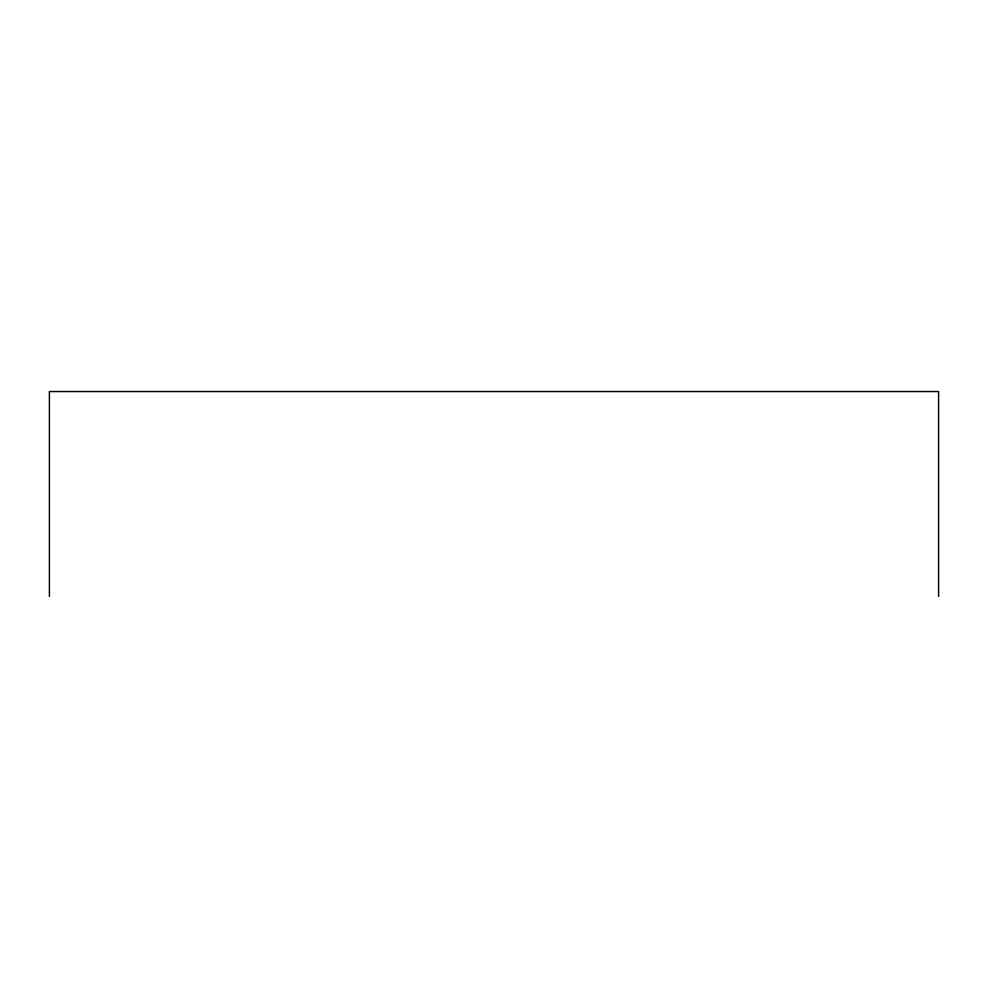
<?xml version="1.0" encoding="UTF-8"?>
<svg xmlns="http://www.w3.org/2000/svg" width="988" height="988" viewBox="0 0 988 988"><rect width="100%" height="100%" fill="white"/><g stroke="black" fill="none" stroke-linecap="round" stroke-linejoin="round"><path stroke-width="1.48" d="M938.6 596.456L938.6 391.544L49.4 391.544L49.4 596.456"/></g></svg>
